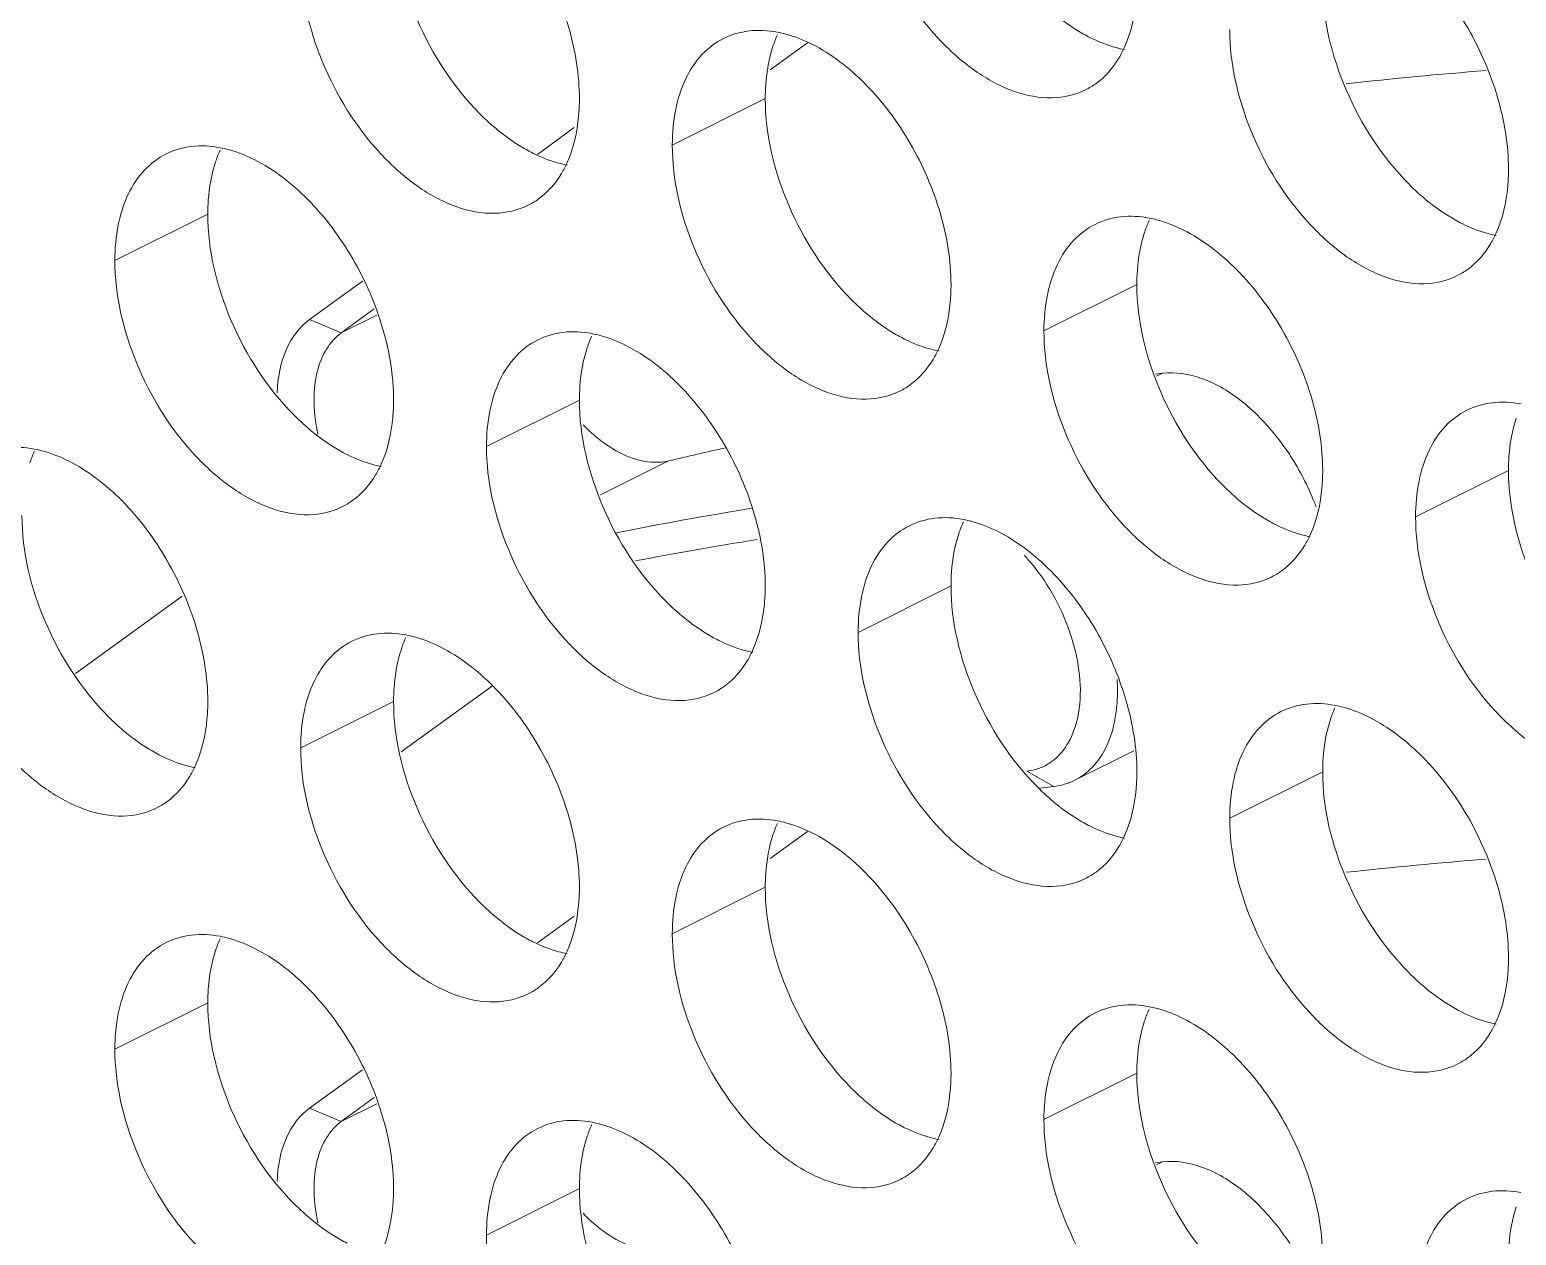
# Model space of a CAD drawing. Header units: millimetres. Extents: x 0 to 2524, y 0 to 1785.
# Drawn here: x 1844.23 to 1853.28, y 778.42 to 785.75 of the extents above; entities that cross this region are included whole.
import ezdxf

# ---------------------------------------------------------------- set-up
doc = ezdxf.new("R2010")
doc.units = ezdxf.units.MM
doc.header["$LTSCALE"] = 0.1
doc.layers.add('标注', color=251, linetype='Continuous', lineweight=9)

msp = doc.modelspace()

# ---------------------------------------------------------------- linework, layer by layer
at = {"layer": '标注'}
for p, q in [((1848.9686, 785.6736), (1848.7426, 785.5098)), ((1848.7117, 785.3349), (1848.146, 785.052)), ((1847.3245, 784.9958), (1847.5492, 785.1587)), ((1845.3176, 784.6319), (1844.7519, 784.3491)), ((1845.9371, 783.9904), (1846.2588, 784.2235)), ((1850.9744, 784.2035), (1850.4087, 783.9207)), ((1846.1303, 783.9089), (1846.3312, 784.0546)), ((1846.1303, 783.9089), (1846.3471, 784.0174)), ((1845.9371, 783.9904), (1846.1303, 783.9089)), ((1851.0885, 783.6583), (1851.1307, 783.6634)), ((1851.0941, 783.645), (1851.1307, 783.6634)), ((1847.5803, 783.5005), (1847.0146, 783.2177)), ((1847.7082, 782.9228), (1848.1229, 783.1301)), ((1853.2372, 783.0721), (1852.6715, 782.7893)), ((1849.843, 782.3692), (1849.2774, 782.0863)), ((1845.1625, 782.3073), (1844.5124, 781.8361)), ((1847.0508, 781.7611), (1846.4952, 781.3584)), ((1846.4489, 781.6662), (1845.8832, 781.3834)), ((1850.5963, 781.1861), (1850.9552, 781.3655)), ((1850.3043, 781.2408), (1850.4686, 781.1482)), ((1852.1058, 781.2378), (1851.5401, 780.955)), ((1850.3814, 781.1375), (1850.4686, 781.1482)), ((1848.9686, 780.8736), (1848.7426, 780.7098)), ((1848.7117, 780.5349), (1848.146, 780.252)), ((1847.3245, 780.1958), (1847.5492, 780.3587)), ((1845.3176, 779.8319), (1844.7519, 779.5491)), ((1845.3176, 779.8319), (1844.7519, 779.5491)), ((1845.9371, 779.1904), (1846.2588, 779.4235)), ((1850.9744, 779.4035), (1850.4087, 779.1207)), ((1846.1303, 779.1089), (1846.3312, 779.2546)), ((1846.1303, 779.1089), (1846.3471, 779.2174)), ((1845.9371, 779.1904), (1846.1303, 779.1089)), ((1851.0885, 778.8583), (1851.1307, 778.8634)), ((1851.0941, 778.845), (1851.1307, 778.8634)), ((1847.5803, 778.7005), (1847.0146, 778.4177)), ((1847.5803, 778.7005), (1847.0146, 778.4177))]:
    msp.add_line(p, q, dxfattribs=at)
for centre, radius, start, end in [((1849.4562, 785.4238), 0.734, 155.87957, 161.78032), ((1855.2131, 758.484), 27.1042, 94.47047, 96.27846), ((1850.4601, 785.7944), 0.4532, 296.52559, 305.90341), ((1846.0621, 784.7208), 0.734, 155.87957, 161.78032), ((1847.066, 785.0914), 0.4532, 296.52559, 305.90341), ((1851.7189, 784.2924), 0.734, 155.87957, 161.78032), ((1852.7228, 784.663), 0.4532, 296.52559, 305.90341), ((1846.3124, 783.6578), 0.3102, 125.93748, 128.83937), ((1848.3248, 783.5895), 0.734, 155.87957, 161.78032), ((1849.3287, 783.96), 0.4532, 296.52559, 305.90341), ((1844.9307, 782.8865), 0.734, 155.87957, 161.78032), ((1854.2073, 757.4263), 26.4141, 102.54245, 103.31741), ((1850.5457, 782.2788), 1.6236, 21.72623, 32.78327), ((1845.9346, 783.2571), 0.4532, 296.52559, 305.90341), ((1853.029, 756.1769), 27.0254, 99.37347, 101.14171), ((1850.5709, 782.2888), 1.5965, 20.47854, 21.72497), ((1850.5876, 782.4581), 0.734, 155.87957, 161.78032), ((1852.9718, 755.9649), 27.0323, 99.17529, 100.76862), ((1849.4261, 781.7546), 1.1774, 39.63411, 42.84446), ((1851.5915, 782.8287), 0.4532, 296.52559, 305.90341), ((1847.1934, 781.7552), 0.734, 155.87957, 161.78032), ((1848.1974, 782.1257), 0.4532, 296.52559, 305.90341), ((1849.7447, 781.7264), 1.1116, 359.91611, 3.72336), ((1852.8503, 781.3267), 0.734, 155.87957, 161.78032), ((1850.2408, 781.5887), 0.3607, 314.70551, 321.77347), ((1850.4269, 781.5246), 0.3786, 296.59018, 305.71684), ((1850.428, 781.5227), 0.3763, 291.06756, 296.55928), ((1844.8032, 781.4228), 0.4532, 296.52559, 305.90341), ((1849.4562, 780.6238), 0.734, 155.87957, 161.78032), ((1855.2131, 753.684), 27.1042, 94.47047, 96.27846), ((1850.4601, 780.9944), 0.4532, 296.52559, 305.90341), ((1846.0621, 779.9208), 0.734, 155.87957, 161.78032), ((1846.0621, 779.9208), 0.734, 155.87957, 161.78032), ((1847.066, 780.2914), 0.4532, 296.52559, 305.90341), ((1851.7189, 779.4924), 0.734, 155.87957, 161.78032), ((1852.7228, 779.863), 0.4532, 296.52559, 305.90341), ((1846.3124, 778.8578), 0.3102, 125.93748, 128.83937), ((1848.3248, 778.7895), 0.734, 155.87957, 161.78032), ((1848.3248, 778.7895), 0.734, 155.87957, 161.78032), ((1849.3287, 779.16), 0.4532, 296.52559, 305.90341)]:
    msp.add_arc(centre, radius, start, end, dxfattribs=at)
for points, knots in [([(1850.6625, 785.3888), (1850.5999, 785.3576), (1850.45, 785.3236), (1850.2122, 785.3714), (1849.9738, 785.502), (1849.666, 785.7796), (1849.38, 786.2423), (1849.2774, 786.6747), (1849.2774, 786.8863)], [0, 0, 0, 0, 0.090718, 0.191742, 0.308104, 0.439279, 0.725532, 1, 1, 1, 1]), ([(1846.7318, 786.7984), (1846.8524, 786.738), (1847.083, 786.5577), (1847.3492, 786.1996), (1847.5303, 785.7809), (1847.5803, 785.4798), (1847.5803, 785.3349)], [0, 0, 0, 0, 0.229676, 0.488215, 0.753207, 1, 1, 1, 1]), ([(1846.9727, 785.2442), (1846.8112, 785.407), (1846.5602, 785.7941), (1846.4489, 786.2447), (1846.4489, 786.4662)], [0, 0, 0, 0, 0.508684, 1, 1, 1, 1]), ([(1852.3886, 786.3699), (1852.5093, 786.3096), (1852.7398, 786.1293), (1853.006, 785.7712), (1853.1871, 785.3525), (1853.2372, 785.0514), (1853.2372, 784.9064)], [0, 0, 0, 0, 0.229676, 0.488215, 0.753207, 1, 1, 1, 1]), ([(1847.2684, 784.6859), (1847.2058, 784.6547), (1847.0559, 784.6207), (1846.8181, 784.6685), (1846.5797, 784.7991), (1846.2719, 785.0766), (1845.9859, 785.5393), (1845.8832, 785.9717), (1845.8832, 786.1834)], [0, 0, 0, 0, 0.090718, 0.191742, 0.308104, 0.439279, 0.725532, 1, 1, 1, 1]), ([(1850.9744, 786.0378), (1850.9744, 786.0022), (1850.9687, 785.8699), (1850.9395, 785.7373), (1850.8998, 785.6489)], [0, 0, 0, 0, 0.268874, 1, 1, 1, 1]), ([(1852.6296, 784.8158), (1852.468, 784.9786), (1852.217, 785.3657), (1852.1058, 785.8163), (1852.1058, 786.0378)], [0, 0, 0, 0, 0.508684, 1, 1, 1, 1]), ([(1850.6916, 785.7057), (1850.6632, 785.7199), (1850.5452, 785.7864), (1850.4397, 785.8737), (1850.3669, 785.9471)], [0, 0, 0, 0, 0.235002, 1, 1, 1, 1]), ([(1848.4579, 785.701), (1848.5062, 785.7251), (1848.6163, 785.7569), (1848.73, 785.75), (1848.7868, 785.7392)], [0, 0, 0, 0, 0.482538, 1, 1, 1, 1]), ([(1848.7868, 785.7392), (1848.804, 785.7359), (1848.8756, 785.7193), (1848.9445, 785.692), (1848.9945, 785.667)], [0, 0, 0, 0, 0.238696, 1, 1, 1, 1]), ([(1852.9253, 784.2575), (1852.8627, 784.2262), (1852.7127, 784.1922), (1852.4749, 784.24), (1852.2365, 784.3706), (1851.9287, 784.6482), (1851.6427, 785.1109), (1851.5401, 785.5433), (1851.5401, 785.755)], [0, 0, 0, 0, 0.090718, 0.191742, 0.308104, 0.439279, 0.725532, 1, 1, 1, 1]), ([(1848.146, 785.052), (1848.146, 785.1249), (1848.158, 785.2638), (1848.217, 785.454), (1848.3164, 785.6062), (1848.409, 785.6766), (1848.4579, 785.701)], [0, 0, 0, 0, 0.289235, 0.54966, 0.782932, 1, 1, 1, 1]), ([(1848.7117, 785.3349), (1848.7117, 785.3633), (1848.7154, 785.4707), (1848.7342, 785.5781), (1848.759, 785.6533)], [0, 0, 0, 0, 0.264225, 1, 1, 1, 1]), ([(1848.9945, 785.667), (1849.1152, 785.6067), (1849.3457, 785.4263), (1849.6119, 785.0682), (1849.793, 784.6495), (1849.843, 784.3484), (1849.843, 784.2035)], [0, 0, 0, 0, 0.229676, 0.488215, 0.753207, 1, 1, 1, 1]), ([(1850.8993, 785.6335), (1850.8821, 785.6368), (1850.8105, 785.6534), (1850.7416, 785.6807), (1850.6916, 785.7057)], [0, 0, 0, 0, 0.238696, 1, 1, 1, 1]), ([(1850.8998, 785.6489), (1850.8895, 785.626), (1850.8462, 785.5421), (1850.7821, 785.4679), (1850.7259, 785.4272)], [0, 0, 0, 0, 0.265525, 1, 1, 1, 1]), ([(1847.5803, 785.3349), (1847.5803, 785.2992), (1847.5746, 785.167), (1847.5454, 785.0344), (1847.5057, 784.946)], [0, 0, 0, 0, 0.268874, 1, 1, 1, 1]), ([(1849.2355, 784.1128), (1849.0739, 784.2756), (1848.8229, 784.6628), (1848.7117, 785.1134), (1848.7117, 785.3349)], [0, 0, 0, 0, 0.508684, 1, 1, 1, 1]), ([(1847.2975, 785.0027), (1847.269, 785.017), (1847.1511, 785.0835), (1847.0456, 785.1708), (1846.9727, 785.2442)], [0, 0, 0, 0, 0.235002, 1, 1, 1, 1]), ([(1844.7519, 784.3491), (1844.7519, 784.4219), (1844.7639, 784.5609), (1844.8229, 784.751), (1844.9223, 784.9032), (1845.0149, 784.9737), (1845.0638, 784.9981)], [0, 0, 0, 0, 0.289235, 0.54966, 0.782932, 1, 1, 1, 1]), ([(1845.0638, 784.9981), (1845.1121, 785.0222), (1845.2222, 785.0539), (1845.3358, 785.0471), (1845.3927, 785.0362)], [0, 0, 0, 0, 0.482538, 1, 1, 1, 1]), ([(1845.3927, 785.0362), (1845.4099, 785.0329), (1845.4815, 785.0163), (1845.5504, 784.989), (1845.6004, 784.964)], [0, 0, 0, 0, 0.238696, 1, 1, 1, 1]), ([(1847.5052, 784.9306), (1847.4879, 784.9339), (1847.4164, 784.9505), (1847.3475, 784.9777), (1847.2975, 785.0027)], [0, 0, 0, 0, 0.238696, 1, 1, 1, 1]), ([(1849.5311, 783.5545), (1849.4685, 783.5233), (1849.3186, 783.4893), (1849.0808, 783.5371), (1848.8424, 783.6677), (1848.5346, 783.9453), (1848.2486, 784.408), (1848.146, 784.8404), (1848.146, 785.052)], [0, 0, 0, 0, 0.090718, 0.191742, 0.308104, 0.439279, 0.725532, 1, 1, 1, 1]), ([(1845.3176, 784.6319), (1845.3176, 784.6603), (1845.3213, 784.7678), (1845.3401, 784.8752), (1845.3649, 784.9503)], [0, 0, 0, 0, 0.264225, 1, 1, 1, 1]), ([(1845.6004, 784.964), (1845.7211, 784.9037), (1845.9516, 784.7234), (1846.2178, 784.3653), (1846.3989, 783.9466), (1846.4489, 783.6455), (1846.4489, 783.5005)], [0, 0, 0, 0, 0.229676, 0.488215, 0.753207, 1, 1, 1, 1]), ([(1847.5057, 784.946), (1847.4954, 784.9231), (1847.4521, 784.8391), (1847.388, 784.765), (1847.3318, 784.7243)], [0, 0, 0, 0, 0.265525, 1, 1, 1, 1]), ([(1853.2372, 784.9064), (1853.2372, 784.8708), (1853.2315, 784.7386), (1853.2022, 784.6059), (1853.1625, 784.5176)], [0, 0, 0, 0, 0.268874, 1, 1, 1, 1]), ([(1852.9543, 784.5743), (1852.9259, 784.5885), (1852.808, 784.655), (1852.7025, 784.7424), (1852.6296, 784.8158)], [0, 0, 0, 0, 0.235002, 1, 1, 1, 1]), ([(1845.8414, 783.4099), (1845.6798, 783.5727), (1845.4288, 783.9598), (1845.3176, 784.4104), (1845.3176, 784.6319)], [0, 0, 0, 0, 0.508684, 1, 1, 1, 1]), ([(1850.4087, 783.9207), (1850.4087, 783.9935), (1850.4207, 784.1324), (1850.4798, 784.3226), (1850.5791, 784.4748), (1850.6717, 784.5452), (1850.7206, 784.5696)], [0, 0, 0, 0, 0.289235, 0.54966, 0.782932, 1, 1, 1, 1]), ([(1850.7206, 784.5696), (1850.769, 784.5937), (1850.879, 784.6255), (1850.9927, 784.6187), (1851.0496, 784.6078)], [0, 0, 0, 0, 0.482538, 1, 1, 1, 1]), ([(1851.0496, 784.6078), (1851.0668, 784.6045), (1851.1384, 784.5879), (1851.2073, 784.5606), (1851.2573, 784.5356)], [0, 0, 0, 0, 0.238696, 1, 1, 1, 1]), ([(1853.162, 784.5021), (1853.1448, 784.5054), (1853.0732, 784.522), (1853.0043, 784.5493), (1852.9543, 784.5743)], [0, 0, 0, 0, 0.238696, 1, 1, 1, 1]), ([(1850.9744, 784.2035), (1850.9744, 784.2319), (1850.9781, 784.3394), (1850.9969, 784.4468), (1851.0218, 784.5219)], [0, 0, 0, 0, 0.264225, 1, 1, 1, 1]), ([(1851.2573, 784.5356), (1851.3779, 784.4753), (1851.6084, 784.2949), (1851.8746, 783.9369), (1852.0558, 783.5181), (1852.1058, 783.2171), (1852.1058, 783.0721)], [0, 0, 0, 0, 0.229676, 0.488215, 0.753207, 1, 1, 1, 1]), ([(1853.1625, 784.5176), (1853.1523, 784.4947), (1853.109, 784.4107), (1853.0449, 784.3366), (1852.9886, 784.2959)], [0, 0, 0, 0, 0.265525, 1, 1, 1, 1]), ([(1846.137, 782.8516), (1846.0744, 782.8203), (1845.9245, 782.7864), (1845.6867, 782.8341), (1845.4483, 782.9648), (1845.1405, 783.2423), (1844.8545, 783.705), (1844.7519, 784.1374), (1844.7519, 784.3491)], [0, 0, 0, 0, 0.090718, 0.191742, 0.308104, 0.439279, 0.725532, 1, 1, 1, 1]), ([(1849.843, 784.2035), (1849.843, 784.1679), (1849.8374, 784.0356), (1849.8081, 783.903), (1849.7684, 783.8146)], [0, 0, 0, 0, 0.268874, 1, 1, 1, 1]), ([(1851.4982, 782.9815), (1851.3367, 783.1442), (1851.0857, 783.5314), (1850.9744, 783.982), (1850.9744, 784.2035)], [0, 0, 0, 0, 0.508684, 1, 1, 1, 1]), ([(1849.5602, 783.8714), (1849.5318, 783.8856), (1849.4139, 783.9521), (1849.3084, 784.0394), (1849.2355, 784.1128)], [0, 0, 0, 0, 0.235002, 1, 1, 1, 1]), ([(1845.7392, 783.5444), (1845.7431, 783.6351), (1845.7725, 783.8032), (1845.8756, 783.9457), (1845.9371, 783.9904)], [0, 0, 0, 0, 0.544183, 1, 1, 1, 1]), ([(1847.3265, 783.8667), (1847.3748, 783.8908), (1847.4849, 783.9225), (1847.5986, 783.9157), (1847.6555, 783.9049)], [0, 0, 0, 0, 0.482538, 1, 1, 1, 1]), ([(1847.6555, 783.9049), (1847.6727, 783.9016), (1847.7442, 783.8849), (1847.8131, 783.8577), (1847.8631, 783.8327)], [0, 0, 0, 0, 0.238696, 1, 1, 1, 1]), ([(1851.7939, 782.4231), (1851.7313, 782.3919), (1851.5814, 782.3579), (1851.3436, 782.4057), (1851.1051, 782.5363), (1850.7974, 782.8139), (1850.5113, 783.2766), (1850.4087, 783.709), (1850.4087, 783.9207)], [0, 0, 0, 0, 0.090718, 0.191742, 0.308104, 0.439279, 0.725532, 1, 1, 1, 1]), ([(1845.9883, 783.2913), (1845.9748, 783.3536), (1845.9588, 783.4747), (1845.9714, 783.6477), (1846.0215, 783.7945), (1846.0828, 783.8713), (1846.1178, 783.8994)], [0, 0, 0, 0, 0.294105, 0.559635, 0.793126, 1, 1, 1, 1]), ([(1847.0146, 783.2177), (1847.0146, 783.2906), (1847.0266, 783.4295), (1847.0857, 783.6197), (1847.185, 783.7719), (1847.2776, 783.8423), (1847.3265, 783.8667)], [0, 0, 0, 0, 0.289235, 0.54966, 0.782932, 1, 1, 1, 1]), ([(1847.5803, 783.5005), (1847.5803, 783.529), (1847.584, 783.6364), (1847.6028, 783.7438), (1847.6276, 783.819)], [0, 0, 0, 0, 0.264225, 1, 1, 1, 1]), ([(1847.8631, 783.8327), (1847.9838, 783.7724), (1848.2143, 783.592), (1848.4805, 783.2339), (1848.6617, 782.8152), (1848.7117, 782.5141), (1848.7117, 782.3692)], [0, 0, 0, 0, 0.229676, 0.488215, 0.753207, 1, 1, 1, 1]), ([(1849.7679, 783.7992), (1849.7507, 783.8025), (1849.6791, 783.8191), (1849.6102, 783.8464), (1849.5602, 783.8714)], [0, 0, 0, 0, 0.238696, 1, 1, 1, 1]), ([(1849.7684, 783.8146), (1849.7581, 783.7917), (1849.7149, 783.7077), (1849.6507, 783.6336), (1849.5945, 783.5929)], [0, 0, 0, 0, 0.265525, 1, 1, 1, 1]), ([(1851.617, 783.4892), (1851.5424, 783.5487), (1851.3906, 783.6425), (1851.2102, 783.6729), (1851.1307, 783.6634)], [0, 0, 0, 0, 0.543816, 1, 1, 1, 1]), ([(1846.4489, 783.5005), (1846.4489, 783.4649), (1846.4432, 783.3327), (1846.414, 783.2), (1846.3743, 783.1117)], [0, 0, 0, 0, 0.268874, 1, 1, 1, 1]), ([(1848.1041, 782.2785), (1847.9425, 782.4413), (1847.6915, 782.8285), (1847.5803, 783.279), (1847.5803, 783.5005)], [0, 0, 0, 0, 0.508684, 1, 1, 1, 1]), ([(1851.9107, 783.1579), (1851.8898, 783.1903), (1851.8052, 783.3116), (1851.7025, 783.421), (1851.617, 783.4892)], [0, 0, 0, 0, 0.260696, 1, 1, 1, 1]), ([(1852.9834, 783.4383), (1853.0317, 783.4624), (1853.1418, 783.4941), (1853.2554, 783.4873), (1853.3123, 783.4764)], [0, 0, 0, 0, 0.482538, 1, 1, 1, 1]), ([(1846.1661, 783.1684), (1846.1377, 783.1826), (1846.0197, 783.2491), (1845.9143, 783.3365), (1845.8414, 783.4099)], [0, 0, 0, 0, 0.235002, 1, 1, 1, 1]), ([(1852.6715, 782.7893), (1852.6715, 782.8621), (1852.6835, 783.0011), (1852.7425, 783.1912), (1852.8419, 783.3435), (1852.9345, 783.4139), (1852.9834, 783.4383)], [0, 0, 0, 0, 0.289235, 0.54966, 0.782932, 1, 1, 1, 1]), ([(1853.2372, 783.0721), (1853.2372, 783.1005), (1853.2409, 783.208), (1853.2597, 783.3154), (1853.2845, 783.3905)], [0, 0, 0, 0, 0.264225, 1, 1, 1, 1]), ([(1847.6026, 783.3503), (1847.6357, 783.3159), (1847.7574, 783.2044), (1847.9204, 783.1233), (1848.039, 783.1213)], [0, 0, 0, 0, 0.286757, 1, 1, 1, 1]), ([(1843.9324, 783.1637), (1843.9807, 783.1878), (1844.0908, 783.2196), (1844.2045, 783.2128), (1844.2613, 783.2019)], [0, 0, 0, 0, 0.482538, 1, 1, 1, 1]), ([(1844.2613, 783.2019), (1844.2786, 783.1986), (1844.3501, 783.182), (1844.419, 783.1547), (1844.469, 783.1297)], [0, 0, 0, 0, 0.238696, 1, 1, 1, 1]), ([(1848.3998, 781.7202), (1848.3372, 781.689), (1848.1872, 781.655), (1847.9495, 781.7028), (1847.711, 781.8334), (1847.4032, 782.111), (1847.1172, 782.5736), (1847.0146, 783.0061), (1847.0146, 783.2177)], [0, 0, 0, 0, 0.090718, 0.191742, 0.308104, 0.439279, 0.725532, 1, 1, 1, 1]), ([(1844.469, 783.1297), (1844.5897, 783.0694), (1844.8202, 782.8891), (1845.0864, 782.531), (1845.2675, 782.1123), (1845.3176, 781.8112), (1845.3176, 781.6662)], [0, 0, 0, 0, 0.229676, 0.488215, 0.753207, 1, 1, 1, 1]), ([(1846.3738, 783.0962), (1846.3566, 783.0995), (1846.285, 783.1162), (1846.2161, 783.1434), (1846.1661, 783.1684)], [0, 0, 0, 0, 0.238696, 1, 1, 1, 1]), ([(1846.3743, 783.1117), (1846.364, 783.0888), (1846.3208, 783.0048), (1846.2566, 782.9307), (1846.2004, 782.89)], [0, 0, 0, 0, 0.265525, 1, 1, 1, 1]), ([(1852.1058, 783.0721), (1852.1058, 783.0365), (1852.1001, 782.9042), (1852.0709, 782.7716), (1852.0312, 782.6833)], [0, 0, 0, 0, 0.268874, 1, 1, 1, 1]), ([(1853.761, 781.8501), (1853.5994, 782.0129), (1853.3484, 782.4), (1853.2372, 782.8506), (1853.2372, 783.0721)], [0, 0, 0, 0, 0.508684, 1, 1, 1, 1]), ([(1851.8229, 782.74), (1851.7945, 782.7542), (1851.6766, 782.8207), (1851.5711, 782.908), (1851.4982, 782.9815)], [0, 0, 0, 0, 0.235002, 1, 1, 1, 1]), ([(1844.71, 781.5756), (1844.5484, 781.7383), (1844.2974, 782.1255), (1844.1862, 782.5761), (1844.1862, 782.7976)], [0, 0, 0, 0, 0.508684, 1, 1, 1, 1]), ([(1849.2774, 782.0863), (1849.2774, 782.1592), (1849.2894, 782.2981), (1849.3484, 782.4883), (1849.4478, 782.6405), (1849.5403, 782.7109), (1849.5893, 782.7353)], [0, 0, 0, 0, 0.289235, 0.54966, 0.782932, 1, 1, 1, 1]), ([(1849.5893, 782.7353), (1849.6376, 782.7594), (1849.7477, 782.7912), (1849.8613, 782.7844), (1849.9182, 782.7735)], [0, 0, 0, 0, 0.482538, 1, 1, 1, 1]), ([(1849.9182, 782.7735), (1849.9354, 782.7702), (1850.007, 782.7536), (1850.0759, 782.7263), (1850.1259, 782.7013)], [0, 0, 0, 0, 0.238696, 1, 1, 1, 1]), ([(1852.0306, 782.6678), (1852.0134, 782.6711), (1851.9419, 782.6877), (1851.8729, 782.715), (1851.8229, 782.74)], [0, 0, 0, 0, 0.238696, 1, 1, 1, 1]), ([(1854.0566, 781.2918), (1853.994, 781.2605), (1853.8441, 781.2266), (1853.6063, 781.2743), (1853.3679, 781.405), (1853.0601, 781.6825), (1852.7741, 782.1452), (1852.6715, 782.5776), (1852.6715, 782.7893)], [0, 0, 0, 0, 0.090718, 0.191742, 0.308104, 0.439279, 0.725532, 1, 1, 1, 1]), ([(1849.843, 782.3692), (1849.843, 782.3976), (1849.8467, 782.505), (1849.8655, 782.6125), (1849.8904, 782.6876)], [0, 0, 0, 0, 0.264225, 1, 1, 1, 1]), ([(1850.1259, 782.7013), (1850.2465, 782.641), (1850.4771, 782.4606), (1850.7433, 782.1026), (1850.9244, 781.6838), (1850.9744, 781.3827), (1850.9744, 781.2378)], [0, 0, 0, 0, 0.229676, 0.488215, 0.753207, 1, 1, 1, 1]), ([(1852.0312, 782.6833), (1852.0209, 782.6604), (1851.9776, 782.5764), (1851.9135, 782.5022), (1851.8573, 782.4615)], [0, 0, 0, 0, 0.265525, 1, 1, 1, 1]), ([(1845.0057, 781.0172), (1844.9431, 780.986), (1844.7931, 780.952), (1844.5553, 780.9998), (1844.3169, 781.1304), (1844.0091, 781.408), (1843.7231, 781.8707), (1843.6205, 782.3031), (1843.6205, 782.5148)], [0, 0, 0, 0, 0.090718, 0.191742, 0.308104, 0.439279, 0.725532, 1, 1, 1, 1]), ([(1850.619, 781.5932), (1850.6453, 781.7456), (1850.5996, 782.0816), (1850.4417, 782.3742), (1850.3328, 782.5056)], [0, 0, 0, 0, 0.475359, 1, 1, 1, 1]), ([(1848.7117, 782.3692), (1848.7117, 782.3336), (1848.706, 782.2013), (1848.6768, 782.0687), (1848.6371, 781.9803)], [0, 0, 0, 0, 0.268874, 1, 1, 1, 1]), ([(1850.3669, 781.1471), (1850.2053, 781.3099), (1849.9543, 781.6971), (1849.843, 782.1477), (1849.843, 782.3692)], [0, 0, 0, 0, 0.508684, 1, 1, 1, 1]), ([(1848.4288, 782.0371), (1848.4004, 782.0513), (1848.2825, 782.1178), (1848.177, 782.2051), (1848.1041, 782.2785)], [0, 0, 0, 0, 0.235002, 1, 1, 1, 1]), ([(1845.8832, 781.3834), (1845.8832, 781.4562), (1845.8953, 781.5952), (1845.9543, 781.7854), (1846.0537, 781.9376), (1846.1462, 782.008), (1846.1952, 782.0324)], [0, 0, 0, 0, 0.289235, 0.54966, 0.782932, 1, 1, 1, 1]), ([(1846.1952, 782.0324), (1846.2435, 782.0565), (1846.3535, 782.0882), (1846.4672, 782.0814), (1846.5241, 782.0705)], [0, 0, 0, 0, 0.482538, 1, 1, 1, 1]), ([(1846.5241, 782.0705), (1846.5413, 782.0672), (1846.6129, 782.0506), (1846.6818, 782.0234), (1846.7318, 781.9984)], [0, 0, 0, 0, 0.238696, 1, 1, 1, 1]), ([(1848.6365, 781.9649), (1848.6193, 781.9682), (1848.5477, 781.9848), (1848.4788, 782.0121), (1848.4288, 782.0371)], [0, 0, 0, 0, 0.238696, 1, 1, 1, 1]), ([(1850.6625, 780.5888), (1850.5999, 780.5576), (1850.45, 780.5236), (1850.2122, 780.5714), (1849.9738, 780.702), (1849.666, 780.9796), (1849.38, 781.4423), (1849.2774, 781.8747), (1849.2774, 782.0863)], [0, 0, 0, 0, 0.090718, 0.191742, 0.308104, 0.439279, 0.725532, 1, 1, 1, 1]), ([(1846.4489, 781.6662), (1846.4489, 781.6947), (1846.4526, 781.8021), (1846.4714, 781.9095), (1846.4963, 781.9846)], [0, 0, 0, 0, 0.264225, 1, 1, 1, 1]), ([(1846.7318, 781.9984), (1846.8524, 781.938), (1847.083, 781.7577), (1847.3492, 781.3996), (1847.5303, 780.9809), (1847.5803, 780.6798), (1847.5803, 780.5349)], [0, 0, 0, 0, 0.229676, 0.488215, 0.753207, 1, 1, 1, 1]), ([(1848.6371, 781.9803), (1848.6268, 781.9574), (1848.5835, 781.8734), (1848.5194, 781.7993), (1848.4631, 781.7586)], [0, 0, 0, 0, 0.265525, 1, 1, 1, 1]), ([(1845.3176, 781.6662), (1845.3176, 781.6306), (1845.3119, 781.4984), (1845.2826, 781.3657), (1845.2429, 781.2774)], [0, 0, 0, 0, 0.268874, 1, 1, 1, 1]), ([(1846.9727, 780.4442), (1846.8112, 780.607), (1846.5602, 780.9941), (1846.4489, 781.4447), (1846.4489, 781.6662)], [0, 0, 0, 0, 0.508684, 1, 1, 1, 1]), ([(1850.8211, 781.4749), (1850.8269, 781.4939), (1850.8483, 781.5756), (1850.8561, 781.6604), (1850.8562, 781.7248)], [0, 0, 0, 0, 0.236288, 1, 1, 1, 1]), ([(1851.852, 781.604), (1851.9003, 781.6281), (1852.0104, 781.6598), (1852.1241, 781.653), (1852.1809, 781.6421)], [0, 0, 0, 0, 0.482538, 1, 1, 1, 1]), ([(1852.1809, 781.6421), (1852.1982, 781.6388), (1852.2697, 781.6222), (1852.3386, 781.5949), (1852.3886, 781.5699)], [0, 0, 0, 0, 0.238696, 1, 1, 1, 1]), ([(1845.0347, 781.3341), (1845.0063, 781.3483), (1844.8884, 781.4148), (1844.7829, 781.5022), (1844.71, 781.5756)], [0, 0, 0, 0, 0.235002, 1, 1, 1, 1]), ([(1850.5242, 781.3655), (1850.5361, 781.3806), (1850.5824, 781.4494), (1850.6081, 781.5306), (1850.619, 781.5932)], [0, 0, 0, 0, 0.2323, 1, 1, 1, 1]), ([(1851.5401, 780.955), (1851.5401, 781.0278), (1851.5521, 781.1667), (1851.6111, 781.3569), (1851.7105, 781.5091), (1851.8031, 781.5795), (1851.852, 781.604)], [0, 0, 0, 0, 0.289235, 0.54966, 0.782932, 1, 1, 1, 1]), ([(1852.1058, 781.2378), (1852.1058, 781.2662), (1852.1095, 781.3737), (1852.1283, 781.4811), (1852.1531, 781.5562)], [0, 0, 0, 0, 0.264225, 1, 1, 1, 1]), ([(1852.3886, 781.5699), (1852.5093, 781.5096), (1852.7398, 781.3293), (1853.006, 780.9712), (1853.1871, 780.5525), (1853.2372, 780.2514), (1853.2372, 780.1064)], [0, 0, 0, 0, 0.229676, 0.488215, 0.753207, 1, 1, 1, 1]), ([(1850.6479, 781.2172), (1850.6883, 781.2463), (1850.7616, 781.3249), (1850.8048, 781.4222), (1850.8211, 781.4749)], [0, 0, 0, 0, 0.474781, 1, 1, 1, 1]), ([(1847.2684, 779.8859), (1847.2058, 779.8547), (1847.0559, 779.8207), (1846.8181, 779.8685), (1846.5797, 779.9991), (1846.2719, 780.2766), (1845.9859, 780.7393), (1845.8832, 781.1717), (1845.8832, 781.3834)], [0, 0, 0, 0, 0.090718, 0.191742, 0.308104, 0.439279, 0.725532, 1, 1, 1, 1]), ([(1845.2424, 781.2619), (1845.2252, 781.2652), (1845.1536, 781.2818), (1845.0847, 781.3091), (1845.0347, 781.3341)], [0, 0, 0, 0, 0.238696, 1, 1, 1, 1]), ([(1850.3043, 781.2408), (1850.3398, 781.245), (1850.41, 781.2648), (1850.4692, 781.3073), (1850.4946, 781.3323)], [0, 0, 0, 0, 0.500779, 1, 1, 1, 1]), ([(1845.2429, 781.2774), (1845.2327, 781.2545), (1845.1894, 781.1705), (1845.1253, 781.0964), (1845.069, 781.0557)], [0, 0, 0, 0, 0.265525, 1, 1, 1, 1]), ([(1850.9744, 781.2378), (1850.9744, 781.2022), (1850.9687, 781.0699), (1850.9395, 780.9373), (1850.8998, 780.8489)], [0, 0, 0, 0, 0.268874, 1, 1, 1, 1]), ([(1852.6296, 780.0158), (1852.468, 780.1786), (1852.217, 780.5657), (1852.1058, 781.0163), (1852.1058, 781.2378)], [0, 0, 0, 0, 0.508684, 1, 1, 1, 1]), ([(1850.6916, 780.9057), (1850.6632, 780.9199), (1850.5452, 780.9864), (1850.4397, 781.0737), (1850.3669, 781.1471)], [0, 0, 0, 0, 0.235002, 1, 1, 1, 1]), ([(1848.4579, 780.901), (1848.5062, 780.9251), (1848.6163, 780.9569), (1848.73, 780.95), (1848.7868, 780.9392)], [0, 0, 0, 0, 0.482538, 1, 1, 1, 1]), ([(1848.7868, 780.9392), (1848.804, 780.9359), (1848.8756, 780.9193), (1848.9445, 780.892), (1848.9945, 780.867)], [0, 0, 0, 0, 0.238696, 1, 1, 1, 1]), ([(1852.9253, 779.4575), (1852.8627, 779.4262), (1852.7127, 779.3922), (1852.4749, 779.44), (1852.2365, 779.5706), (1851.9287, 779.8482), (1851.6427, 780.3109), (1851.5401, 780.7433), (1851.5401, 780.955)], [0, 0, 0, 0, 0.090718, 0.191742, 0.308104, 0.439279, 0.725532, 1, 1, 1, 1]), ([(1848.146, 780.252), (1848.146, 780.3249), (1848.158, 780.4638), (1848.217, 780.654), (1848.3164, 780.8062), (1848.409, 780.8766), (1848.4579, 780.901)], [0, 0, 0, 0, 0.289235, 0.54966, 0.782932, 1, 1, 1, 1]), ([(1848.7117, 780.5349), (1848.7117, 780.5633), (1848.7154, 780.6707), (1848.7342, 780.7781), (1848.759, 780.8533)], [0, 0, 0, 0, 0.264225, 1, 1, 1, 1]), ([(1848.9945, 780.867), (1849.1152, 780.8067), (1849.3457, 780.6263), (1849.6119, 780.2682), (1849.793, 779.8495), (1849.843, 779.5484), (1849.843, 779.4035)], [0, 0, 0, 0, 0.229676, 0.488215, 0.753207, 1, 1, 1, 1]), ([(1850.8993, 780.8335), (1850.8821, 780.8368), (1850.8105, 780.8534), (1850.7416, 780.8807), (1850.6916, 780.9057)], [0, 0, 0, 0, 0.238696, 1, 1, 1, 1]), ([(1850.8998, 780.8489), (1850.8895, 780.826), (1850.8462, 780.7421), (1850.7821, 780.6679), (1850.7259, 780.6272)], [0, 0, 0, 0, 0.265525, 1, 1, 1, 1]), ([(1847.5803, 780.5349), (1847.5803, 780.4992), (1847.5746, 780.367), (1847.5454, 780.2344), (1847.5057, 780.146)], [0, 0, 0, 0, 0.268874, 1, 1, 1, 1]), ([(1849.2355, 779.3128), (1849.0739, 779.4756), (1848.8229, 779.8628), (1848.7117, 780.3134), (1848.7117, 780.5349)], [0, 0, 0, 0, 0.508684, 1, 1, 1, 1]), ([(1847.2975, 780.2027), (1847.269, 780.217), (1847.1511, 780.2835), (1847.0456, 780.3708), (1846.9727, 780.4442)], [0, 0, 0, 0, 0.235002, 1, 1, 1, 1]), ([(1844.7519, 779.5491), (1844.7519, 779.6219), (1844.7639, 779.7609), (1844.8229, 779.951), (1844.9223, 780.1032), (1845.0149, 780.1737), (1845.0638, 780.1981)], [0, 0, 0, 0, 0.289235, 0.54966, 0.782932, 1, 1, 1, 1]), ([(1844.7519, 779.5491), (1844.7519, 779.6219), (1844.7639, 779.7609), (1844.8229, 779.951), (1844.9223, 780.1032), (1845.0149, 780.1737), (1845.0638, 780.1981)], [0, 0, 0, 0, 0.289235, 0.54966, 0.782932, 1, 1, 1, 1]), ([(1845.0638, 780.1981), (1845.1121, 780.2222), (1845.2222, 780.2539), (1845.3358, 780.2471), (1845.3927, 780.2362)], [0, 0, 0, 0, 0.482538, 1, 1, 1, 1]), ([(1845.0638, 780.1981), (1845.1121, 780.2222), (1845.2222, 780.2539), (1845.3358, 780.2471), (1845.3927, 780.2362)], [0, 0, 0, 0, 0.482538, 1, 1, 1, 1]), ([(1845.3927, 780.2362), (1845.4099, 780.2329), (1845.4815, 780.2163), (1845.5504, 780.189), (1845.6004, 780.164)], [0, 0, 0, 0, 0.238696, 1, 1, 1, 1]), ([(1845.3927, 780.2362), (1845.4099, 780.2329), (1845.4815, 780.2163), (1845.5504, 780.189), (1845.6004, 780.164)], [0, 0, 0, 0, 0.238696, 1, 1, 1, 1]), ([(1847.5052, 780.1306), (1847.4879, 780.1339), (1847.4164, 780.1505), (1847.3475, 780.1777), (1847.2975, 780.2027)], [0, 0, 0, 0, 0.238696, 1, 1, 1, 1]), ([(1849.5311, 778.7545), (1849.4685, 778.7233), (1849.3186, 778.6893), (1849.0808, 778.7371), (1848.8424, 778.8677), (1848.5346, 779.1453), (1848.2486, 779.608), (1848.146, 780.0404), (1848.146, 780.252)], [0, 0, 0, 0, 0.090718, 0.191742, 0.308104, 0.439279, 0.725532, 1, 1, 1, 1]), ([(1845.3176, 779.8319), (1845.3176, 779.8603), (1845.3213, 779.9678), (1845.3401, 780.0752), (1845.3649, 780.1503)], [0, 0, 0, 0, 0.264225, 1, 1, 1, 1]), ([(1845.3176, 779.8319), (1845.3176, 779.8603), (1845.3213, 779.9678), (1845.3401, 780.0752), (1845.3649, 780.1503)], [0, 0, 0, 0, 0.264225, 1, 1, 1, 1]), ([(1845.6004, 780.164), (1845.7211, 780.1037), (1845.9516, 779.9234), (1846.2178, 779.5653), (1846.3989, 779.1466), (1846.4489, 778.8455), (1846.4489, 778.7005)], [0, 0, 0, 0, 0.229676, 0.488215, 0.753207, 1, 1, 1, 1]), ([(1845.6004, 780.164), (1845.7211, 780.1037), (1845.9516, 779.9234), (1846.2178, 779.5653), (1846.3989, 779.1466), (1846.4489, 778.8455), (1846.4489, 778.7005)], [0, 0, 0, 0, 0.229676, 0.488215, 0.753207, 1, 1, 1, 1]), ([(1847.5057, 780.146), (1847.4954, 780.1231), (1847.4521, 780.0391), (1847.388, 779.965), (1847.3318, 779.9243)], [0, 0, 0, 0, 0.265525, 1, 1, 1, 1]), ([(1853.2372, 780.1064), (1853.2372, 780.0708), (1853.2315, 779.9386), (1853.2022, 779.8059), (1853.1625, 779.7176)], [0, 0, 0, 0, 0.268874, 1, 1, 1, 1]), ([(1852.9543, 779.7743), (1852.9259, 779.7885), (1852.808, 779.855), (1852.7025, 779.9424), (1852.6296, 780.0158)], [0, 0, 0, 0, 0.235002, 1, 1, 1, 1]), ([(1845.8414, 778.6099), (1845.6798, 778.7727), (1845.4288, 779.1598), (1845.3176, 779.6104), (1845.3176, 779.8319)], [0, 0, 0, 0, 0.508684, 1, 1, 1, 1]), ([(1845.8414, 778.6099), (1845.6798, 778.7727), (1845.4288, 779.1598), (1845.3176, 779.6104), (1845.3176, 779.8319)], [0, 0, 0, 0, 0.508684, 1, 1, 1, 1]), ([(1850.4087, 779.1207), (1850.4087, 779.1935), (1850.4207, 779.3324), (1850.4798, 779.5226), (1850.5791, 779.6748), (1850.6717, 779.7452), (1850.7206, 779.7696)], [0, 0, 0, 0, 0.289235, 0.54966, 0.782932, 1, 1, 1, 1]), ([(1850.7206, 779.7696), (1850.769, 779.7937), (1850.879, 779.8255), (1850.9927, 779.8187), (1851.0496, 779.8078)], [0, 0, 0, 0, 0.482538, 1, 1, 1, 1]), ([(1851.0496, 779.8078), (1851.0668, 779.8045), (1851.1384, 779.7879), (1851.2073, 779.7606), (1851.2573, 779.7356)], [0, 0, 0, 0, 0.238696, 1, 1, 1, 1]), ([(1853.162, 779.7021), (1853.1448, 779.7054), (1853.0732, 779.722), (1853.0043, 779.7493), (1852.9543, 779.7743)], [0, 0, 0, 0, 0.238696, 1, 1, 1, 1]), ([(1850.9744, 779.4035), (1850.9744, 779.4319), (1850.9781, 779.5394), (1850.9969, 779.6468), (1851.0218, 779.7219)], [0, 0, 0, 0, 0.264225, 1, 1, 1, 1]), ([(1851.2573, 779.7356), (1851.3779, 779.6753), (1851.6084, 779.4949), (1851.8746, 779.1369), (1852.0558, 778.7181), (1852.1058, 778.4171), (1852.1058, 778.2721)], [0, 0, 0, 0, 0.229676, 0.488215, 0.753207, 1, 1, 1, 1]), ([(1853.1625, 779.7176), (1853.1523, 779.6947), (1853.109, 779.6107), (1853.0449, 779.5366), (1852.9886, 779.4959)], [0, 0, 0, 0, 0.265525, 1, 1, 1, 1]), ([(1846.137, 778.0516), (1846.0744, 778.0203), (1845.9245, 777.9864), (1845.6867, 778.0341), (1845.4483, 778.1648), (1845.1405, 778.4423), (1844.8545, 778.905), (1844.7519, 779.3374), (1844.7519, 779.5491)], [0, 0, 0, 0, 0.090718, 0.191742, 0.308104, 0.439279, 0.725532, 1, 1, 1, 1]), ([(1846.137, 778.0516), (1846.0744, 778.0203), (1845.9245, 777.9864), (1845.6867, 778.0341), (1845.4483, 778.1648), (1845.1405, 778.4423), (1844.8545, 778.905), (1844.7519, 779.3374), (1844.7519, 779.5491)], [0, 0, 0, 0, 0.090718, 0.191742, 0.308104, 0.439279, 0.725532, 1, 1, 1, 1]), ([(1849.843, 779.4035), (1849.843, 779.3679), (1849.8374, 779.2356), (1849.8081, 779.103), (1849.7684, 779.0146)], [0, 0, 0, 0, 0.268874, 1, 1, 1, 1]), ([(1851.4982, 778.1815), (1851.3367, 778.3442), (1851.0857, 778.7314), (1850.9744, 779.182), (1850.9744, 779.4035)], [0, 0, 0, 0, 0.508684, 1, 1, 1, 1]), ([(1849.5602, 779.0714), (1849.5318, 779.0856), (1849.4139, 779.1521), (1849.3084, 779.2394), (1849.2355, 779.3128)], [0, 0, 0, 0, 0.235002, 1, 1, 1, 1]), ([(1845.7392, 778.7444), (1845.7431, 778.8351), (1845.7725, 779.0032), (1845.8756, 779.1457), (1845.9371, 779.1904)], [0, 0, 0, 0, 0.544183, 1, 1, 1, 1]), ([(1847.3265, 779.0667), (1847.3748, 779.0908), (1847.4849, 779.1225), (1847.5986, 779.1157), (1847.6555, 779.1049)], [0, 0, 0, 0, 0.482538, 1, 1, 1, 1]), ([(1847.3265, 779.0667), (1847.3748, 779.0908), (1847.4849, 779.1225), (1847.5986, 779.1157), (1847.6555, 779.1049)], [0, 0, 0, 0, 0.482538, 1, 1, 1, 1]), ([(1851.7939, 777.6231), (1851.7313, 777.5919), (1851.5814, 777.5579), (1851.3436, 777.6057), (1851.1051, 777.7363), (1850.7974, 778.0139), (1850.5113, 778.4766), (1850.4087, 778.909), (1850.4087, 779.1207)], [0, 0, 0, 0, 0.090718, 0.191742, 0.308104, 0.439279, 0.725532, 1, 1, 1, 1]), ([(1845.9883, 778.4913), (1845.9748, 778.5536), (1845.9588, 778.6747), (1845.9714, 778.8477), (1846.0215, 778.9945), (1846.0828, 779.0713), (1846.1178, 779.0994)], [0, 0, 0, 0, 0.294105, 0.559635, 0.793126, 1, 1, 1, 1]), ([(1847.0146, 778.4177), (1847.0146, 778.4906), (1847.0266, 778.6295), (1847.0857, 778.8197), (1847.185, 778.9719), (1847.2776, 779.0423), (1847.3265, 779.0667)], [0, 0, 0, 0, 0.289235, 0.54966, 0.782932, 1, 1, 1, 1]), ([(1847.0146, 778.4177), (1847.0146, 778.4906), (1847.0266, 778.6295), (1847.0857, 778.8197), (1847.185, 778.9719), (1847.2776, 779.0423), (1847.3265, 779.0667)], [0, 0, 0, 0, 0.289235, 0.54966, 0.782932, 1, 1, 1, 1]), ([(1847.5803, 778.7005), (1847.5803, 778.729), (1847.584, 778.8364), (1847.6028, 778.9438), (1847.6276, 779.019)], [0, 0, 0, 0, 0.264225, 1, 1, 1, 1]), ([(1847.5803, 778.7005), (1847.5803, 778.729), (1847.584, 778.8364), (1847.6028, 778.9438), (1847.6276, 779.019)], [0, 0, 0, 0, 0.264225, 1, 1, 1, 1]), ([(1847.6555, 779.1049), (1847.6727, 779.1016), (1847.7442, 779.0849), (1847.8131, 779.0577), (1847.8631, 779.0327)], [0, 0, 0, 0, 0.238696, 1, 1, 1, 1]), ([(1847.6555, 779.1049), (1847.6727, 779.1016), (1847.7442, 779.0849), (1847.8131, 779.0577), (1847.8631, 779.0327)], [0, 0, 0, 0, 0.238696, 1, 1, 1, 1]), ([(1847.8631, 779.0327), (1847.9838, 778.9724), (1848.2143, 778.792), (1848.4805, 778.4339), (1848.6617, 778.0152), (1848.7117, 777.7141), (1848.7117, 777.5692)], [0, 0, 0, 0, 0.229676, 0.488215, 0.753207, 1, 1, 1, 1]), ([(1847.8631, 779.0327), (1847.9838, 778.9724), (1848.2143, 778.792), (1848.4805, 778.4339), (1848.6617, 778.0152), (1848.7117, 777.7141), (1848.7117, 777.5692)], [0, 0, 0, 0, 0.229676, 0.488215, 0.753207, 1, 1, 1, 1]), ([(1849.7679, 778.9992), (1849.7507, 779.0025), (1849.6791, 779.0191), (1849.6102, 779.0464), (1849.5602, 779.0714)], [0, 0, 0, 0, 0.238696, 1, 1, 1, 1]), ([(1849.7684, 779.0146), (1849.7581, 778.9917), (1849.7149, 778.9077), (1849.6507, 778.8336), (1849.5945, 778.7929)], [0, 0, 0, 0, 0.265525, 1, 1, 1, 1]), ([(1851.617, 778.6892), (1851.5424, 778.7487), (1851.3906, 778.8425), (1851.2102, 778.8729), (1851.1307, 778.8634)], [0, 0, 0, 0, 0.543816, 1, 1, 1, 1]), ([(1846.4489, 778.7005), (1846.4489, 778.6649), (1846.4432, 778.5327), (1846.414, 778.4), (1846.3743, 778.3117)], [0, 0, 0, 0, 0.268874, 1, 1, 1, 1]), ([(1846.4489, 778.7005), (1846.4489, 778.6649), (1846.4432, 778.5327), (1846.414, 778.4), (1846.3743, 778.3117)], [0, 0, 0, 0, 0.268874, 1, 1, 1, 1]), ([(1848.1041, 777.4785), (1847.9425, 777.6413), (1847.6915, 778.0285), (1847.5803, 778.479), (1847.5803, 778.7005)], [0, 0, 0, 0, 0.508684, 1, 1, 1, 1]), ([(1848.1041, 777.4785), (1847.9425, 777.6413), (1847.6915, 778.0285), (1847.5803, 778.479), (1847.5803, 778.7005)], [0, 0, 0, 0, 0.508684, 1, 1, 1, 1]), ([(1851.9107, 778.3579), (1851.8898, 778.3903), (1851.8052, 778.5116), (1851.7025, 778.621), (1851.617, 778.6892)], [0, 0, 0, 0, 0.260696, 1, 1, 1, 1]), ([(1852.9834, 778.6383), (1853.0317, 778.6624), (1853.1418, 778.6941), (1853.2554, 778.6873), (1853.3123, 778.6764)], [0, 0, 0, 0, 0.482538, 1, 1, 1, 1]), ([(1846.1661, 778.3684), (1846.1377, 778.3826), (1846.0197, 778.4491), (1845.9143, 778.5365), (1845.8414, 778.6099)], [0, 0, 0, 0, 0.235002, 1, 1, 1, 1]), ([(1846.1661, 778.3684), (1846.1377, 778.3826), (1846.0197, 778.4491), (1845.9143, 778.5365), (1845.8414, 778.6099)], [0, 0, 0, 0, 0.235002, 1, 1, 1, 1]), ([(1852.6715, 777.9893), (1852.6715, 778.0621), (1852.6835, 778.2011), (1852.7425, 778.3912), (1852.8419, 778.5435), (1852.9345, 778.6139), (1852.9834, 778.6383)], [0, 0, 0, 0, 0.289235, 0.54966, 0.782932, 1, 1, 1, 1]), ([(1853.2372, 778.2721), (1853.2372, 778.3005), (1853.2409, 778.408), (1853.2597, 778.5154), (1853.2845, 778.5905)], [0, 0, 0, 0, 0.264225, 1, 1, 1, 1]), ([(1847.6026, 778.5503), (1847.6357, 778.5159), (1847.7574, 778.4044), (1847.9204, 778.3233), (1848.039, 778.3213)], [0, 0, 0, 0, 0.286757, 1, 1, 1, 1]), ([(1848.3998, 776.9202), (1848.3372, 776.889), (1848.1872, 776.855), (1847.9495, 776.9028), (1847.711, 777.0334), (1847.4032, 777.311), (1847.1172, 777.7736), (1847.0146, 778.2061), (1847.0146, 778.4177)], [0, 0, 0, 0, 0.090718, 0.191742, 0.308104, 0.439279, 0.725532, 1, 1, 1, 1]), ([(1848.3998, 776.9202), (1848.3372, 776.889), (1848.1872, 776.855), (1847.9495, 776.9028), (1847.711, 777.0334), (1847.4032, 777.311), (1847.1172, 777.7736), (1847.0146, 778.2061), (1847.0146, 778.4177)], [0, 0, 0, 0, 0.090718, 0.191742, 0.308104, 0.439279, 0.725532, 1, 1, 1, 1])]:
    msp.add_open_spline(points, degree=3, knots=knots, dxfattribs=at)
for points in [[(1848.039, 783.1213), (1848.0671, 783.1208), (1848.0956, 783.1236), (1848.1229, 783.1301)], [(1850.4686, 781.1482), (1850.5009, 781.152), (1850.533, 781.1598), (1850.5633, 781.1715)]]:
    msp.add_open_spline(points, degree=3, dxfattribs=at)

doc.saveas('drawing.dxf')
